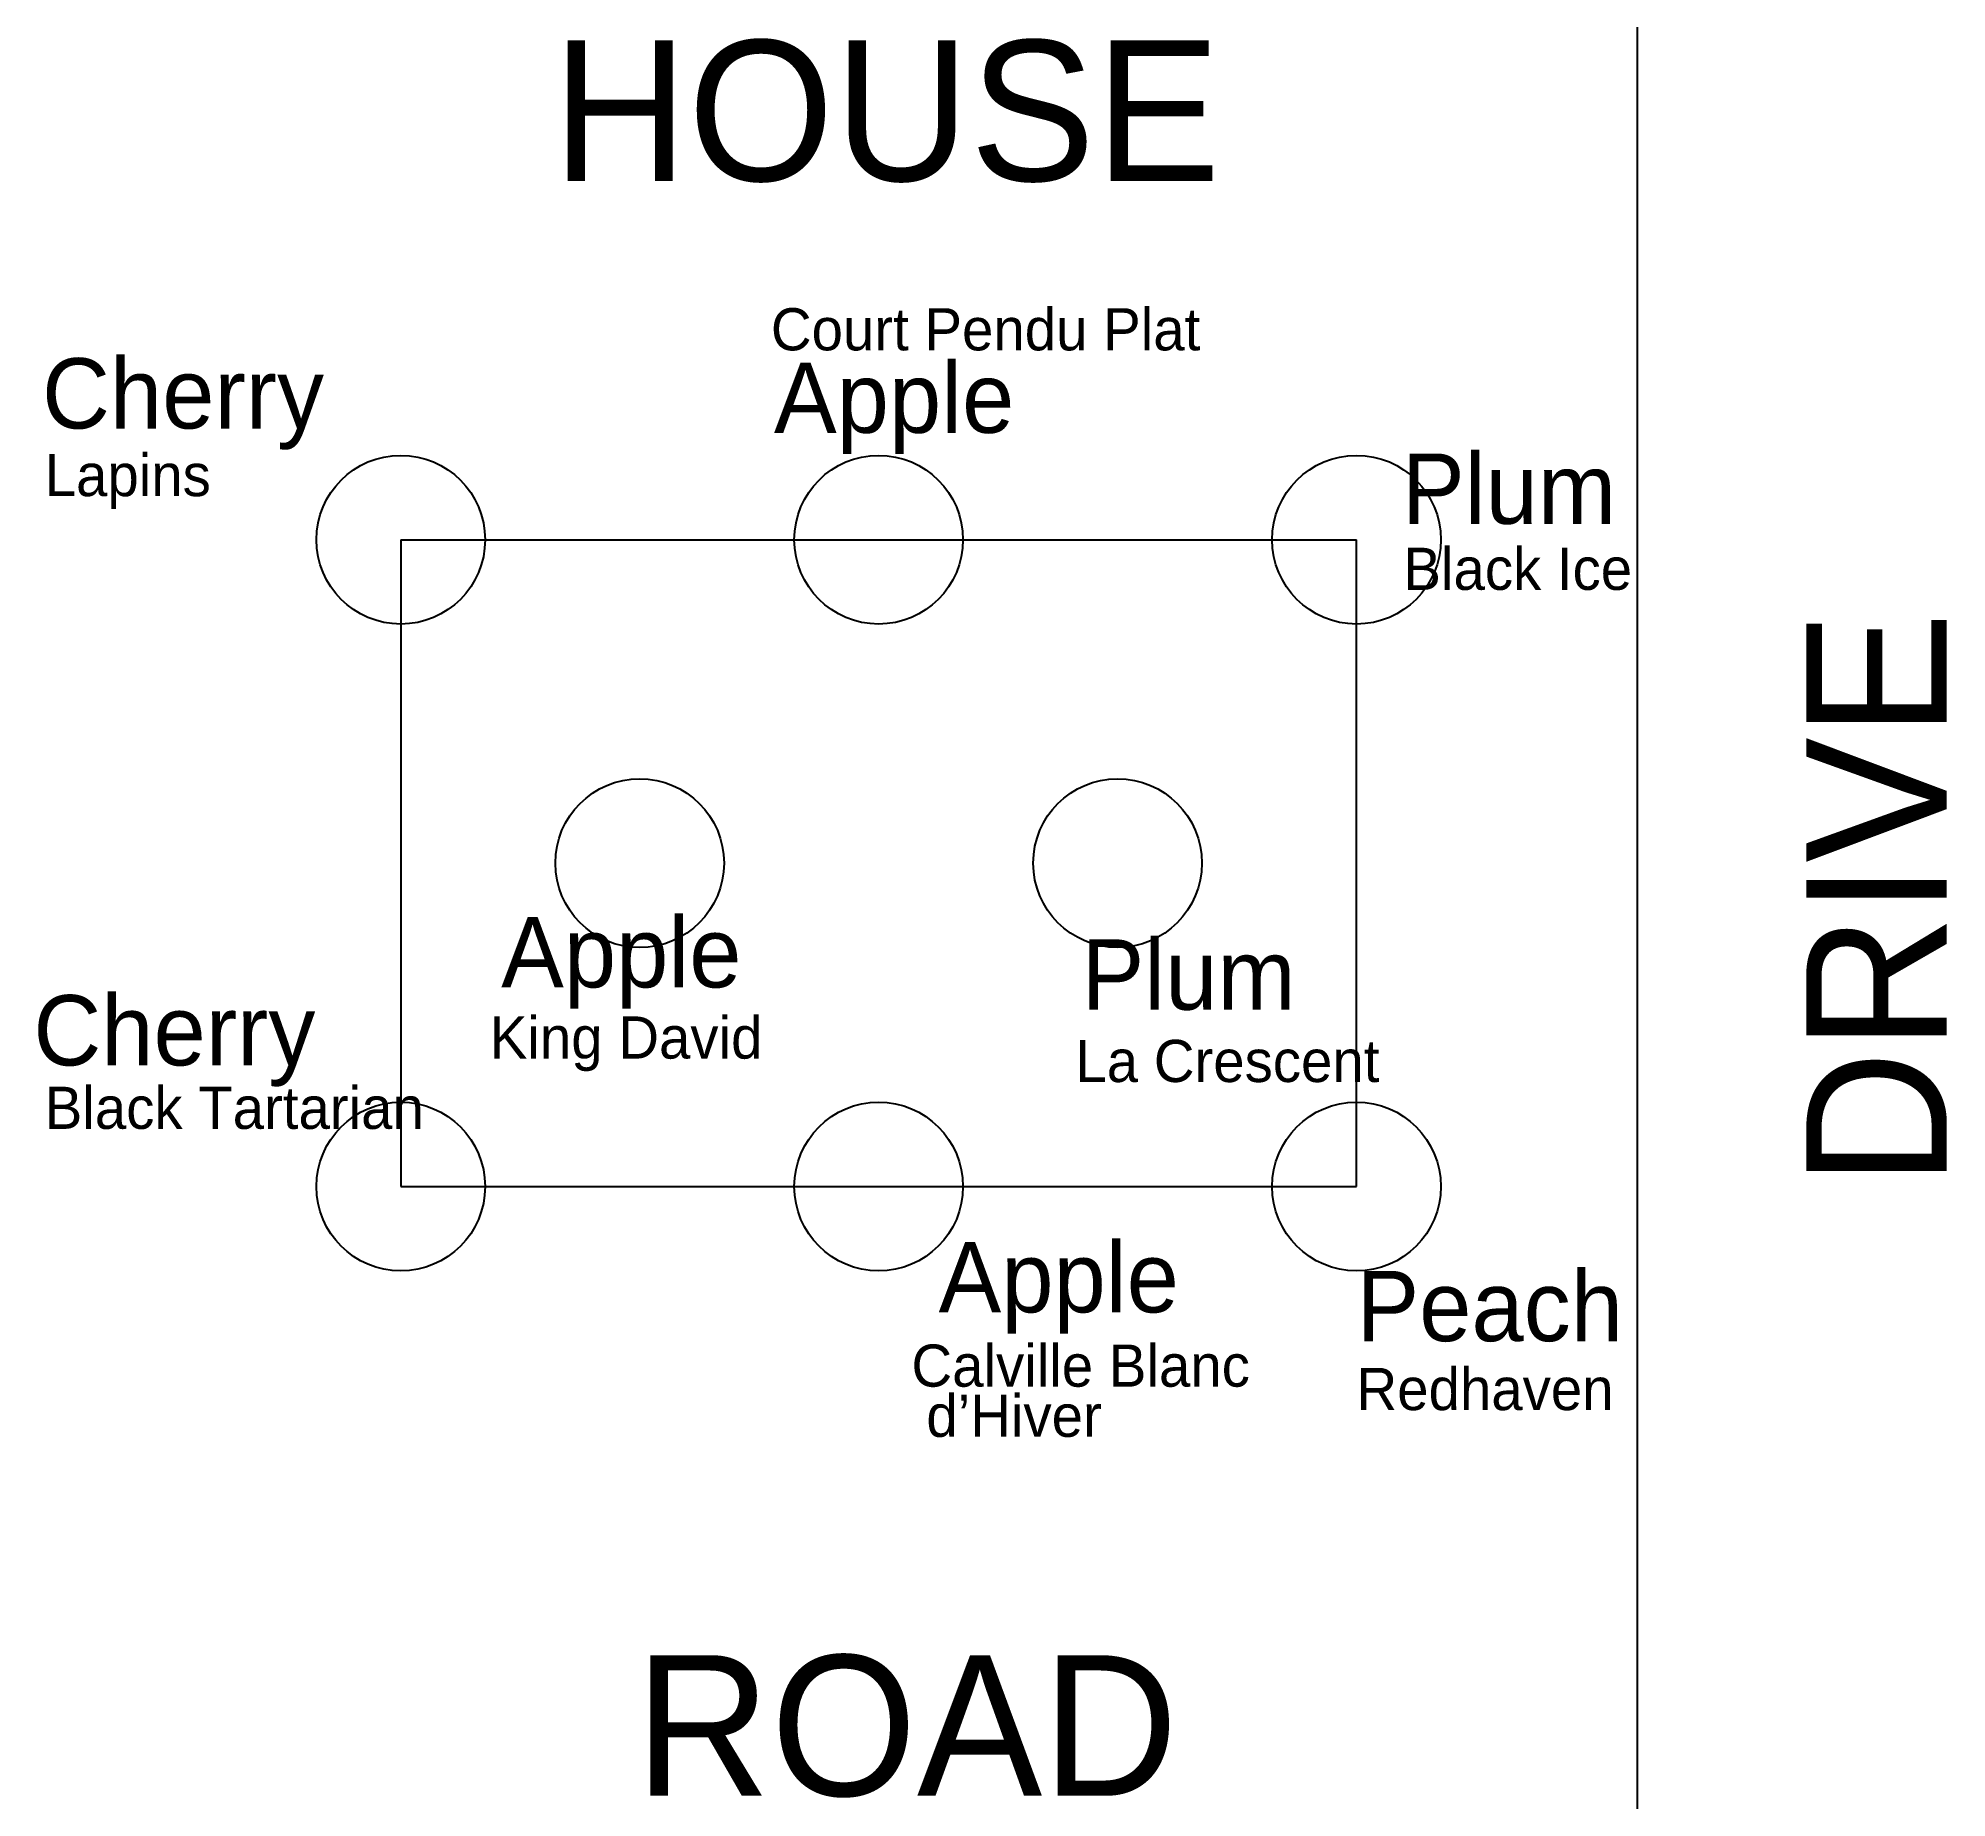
# Model space of a CAD drawing. Header units: inches. Extents: x -155 to 660, y -261 to 490.
import ezdxf

# ---------------------------------------------------------------- set-up
doc = ezdxf.new("R2010")
doc.units = ezdxf.units.IN
doc.header["$MEASUREMENT"] = 0
doc.layers.get('0').update_dxf_attribs({"lineweight": 25})
doc.styles.add('textstyle11', font='')
doc.styles.add('textstyle12', font='')
doc.styles.add('textstyle13', font='')
doc.styles.add('textstyle14', font='')
doc.styles.add('textstyle15', font='')
doc.styles.add('textstyle16', font='')
doc.styles.add('textstyle17', font='')
doc.styles.add('textstyle18', font='')
doc.styles.add('textstyle19', font='')
doc.styles.add('textstyle20', font='')
doc.styles.add('textstyle21', font='')
doc.styles.add('textstyle22', font='')
doc.styles.add('textstyle23', font='')
doc.styles.add('textstyle24', font='')
doc.styles.add('textstyle25', font='')
doc.styles.add('textstyle26', font='')
doc.styles.add('textstyle27', font='')
doc.styles.add('textstyle28', font='')
doc.styles.add('textstyle29', font='')
doc.styles.add('textstyle30', font='')
doc.styles.get('textstyle11').set_extended_font_data('Futura')
doc.styles.get('textstyle12').set_extended_font_data('Futura')
doc.styles.get('textstyle13').set_extended_font_data('Futura')
doc.styles.get('textstyle14').set_extended_font_data('Futura')
doc.styles.get('textstyle15').set_extended_font_data('Futura')
doc.styles.get('textstyle16').set_extended_font_data('Futura')
doc.styles.get('textstyle17').set_extended_font_data('Futura')
doc.styles.get('textstyle18').set_extended_font_data('Futura')
doc.styles.get('textstyle19').set_extended_font_data('Futura')
doc.styles.get('textstyle20').set_extended_font_data('Futura')
doc.styles.get('textstyle21').set_extended_font_data('Futura')
doc.styles.get('textstyle22').set_extended_font_data('Futura')
doc.styles.get('textstyle23').set_extended_font_data('Futura')
doc.styles.get('textstyle24').set_extended_font_data('Futura')
doc.styles.get('textstyle25').set_extended_font_data('Futura')
doc.styles.get('textstyle26').set_extended_font_data('Futura')
doc.styles.get('textstyle27').set_extended_font_data('Futura')
doc.styles.get('textstyle28').set_extended_font_data('Futura')
doc.styles.get('textstyle29').set_extended_font_data('Futura')
doc.styles.get('textstyle30').set_extended_font_data('Futura')

msp = doc.modelspace()

# ---------------------------------------------------------------- linework, layer by layer
for p, q in [((0, 276), (0, 0)), ((0, 276), (408, 276)), ((408, 0), (408, 276)), ((0, 0), (408, 0))]:
    msp.add_line(p, q)
msp.add_xline((528, 0), (0, 1))
for centre in [(0, 276), (204, 276), (408, 276), (102, 138), (306, 138), (0, 0), (204, 0), (408, 0)]:
    msp.add_circle(centre, 36)

# ---------------------------------------------------------------- texts
at = {"attachment_point": 1}
for s, insert, char_height, style in [('HOUSE', (64.63, 489.11), 60, 'textstyle11'), ('Court Pendu Plat', (158, 374.79), 18, 'textstyle17'), ('Cherry', (-153.12, 353.45), 30, 'textstyle15'), ('Apple', (159.33, 351.6), 30, 'textstyle16'), ('Lapins', (-152, 312.58), 18, 'textstyle24'), ('Plum', (427.42, 312.77), 30, 'textstyle29'), ('Black Ice', (428, 272.58), 18, 'textstyle23'), ('Apple', (42.86, 114.95), 30, 'textstyle26'), ('Plum', (290.62, 105.45), 30, 'textstyle28'), ('Cherry', (-156.82, 81.67), 30, 'textstyle14'), ('King David', (38, 72.58), 18, 'textstyle18'), ('La Crescent', (288, 62.58), 18, 'textstyle22'), ('Black Tartarian', (-152, 42.58), 18, 'textstyle25'), ('Apple', (229.59, -23.72), 30, 'textstyle27'), ('Peach', (408, -36), 30, 'textstyle30'), ('Calville Blanc', (218, -67.42), 18, 'textstyle19'), ('Redhaven', (408, -77.42), 18, 'textstyle21'), ('d’Hiver', (224.36, -88.81), 18, 'textstyle20'), ('ROAD', (100, -200), 60, 'textstyle13')]:
    msp.add_mtext(s, dxfattribs=dict(at, insert=insert, char_height=char_height, style=style))
at = {"insert": (600, 0), "char_height": 60, "attachment_point": 1, "rotation": 90, "style": 'textstyle12'}
msp.add_mtext('DRIVE', dxfattribs=at)

doc.saveas('drawing.dxf')
